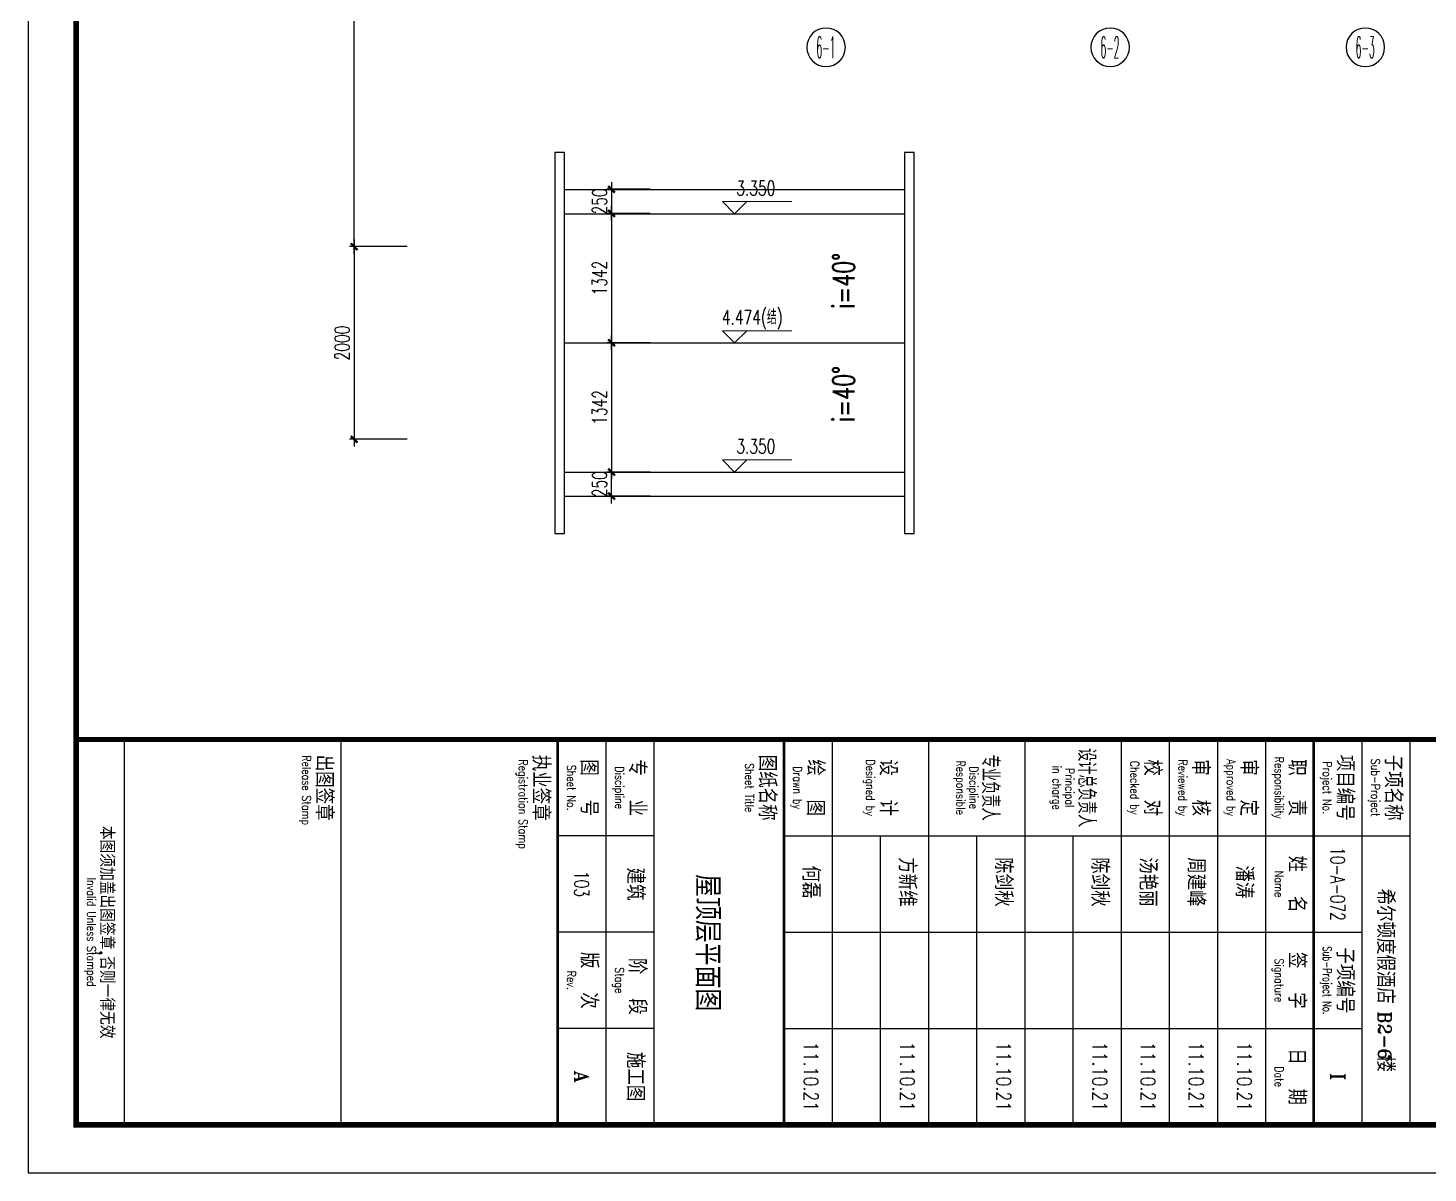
# Model space of a CAD drawing. Extents: x -395226 to -176901, y -140672 to 68263.
# Drawn here: x -218951 to -204413, y 8813 to 20700 of the extents above; entities that cross this region are included whole.
import ezdxf
from ezdxf.enums import TextEntityAlignment as Align

# ---------------------------------------------------------------- set-up
doc = ezdxf.new("R2010")
doc.units = 0
doc.header["$LTSCALE"] = 1000
doc.header["$MEASUREMENT"] = 0
doc.linetypes.add('ACAD_ISO08W100', pattern=[36, 24, -3, 6, -3])
doc.layers.get('0').update_dxf_attribs({"linetype": 'CONTINUOUS'})
doc.layers.get('Defpoints').update_dxf_attribs({"linetype": 'CONTINUOUS'})
for name, color, linetype in [('A-AXIS', 3, 'CONTINUOUS'), ('A-AXIS-TEXT', 7, 'CONTINUOUS'), ('A-DIM', 201, 'CONTINUOUS'), ('A-DOTE', 8, 'ACAD_ISO08W100'), ('A-PUB-DIM', 3, 'CONTINUOUS'), ('A-RAIN', 6, 'CONTINUOUS'), ('A-ROOF', 7, 'CONTINUOUS'), ('图框', 7, 'CONTINUOUS')]:
    doc.layers.add(name, color=color, linetype=linetype)
doc.layers.add('A-LEVEL', color=135, linetype='CONTINUOUS', lineweight=0)
doc.styles.add('COMPLEX', font='COMPLEX')
doc.styles.add('DIM_FONT', font='SIMPLEX', dxfattribs={"width": 0.7, "bigfont": 'GBCBIG'})
doc.styles.add('PRC-S', font='tjromans.shx', dxfattribs={"width": 0.7, "bigfont": 'tjhztxt.shx'})
doc.styles.add('TJHZTXT', font='tjromans.shx', dxfattribs={"width": 0.8, "bigfont": 'tjhztxt.shx'})
doc.styles.add('TKZ1_tjhts.shx', font='tjromant.shx', dxfattribs={"bigfont": 'tjhts.shx'})
doc.styles.add('TKZ2_tjkts.shx', font='tjromant.shx', dxfattribs={"bigfont": 'tjkts.shx'})
doc.styles.add('zjz', font='tjromans.shx', dxfattribs={"width": 0.7, "height": 500, "bigfont": 'tjhztxt.shx'})
doc.dimstyles.new('DIM100', dxfattribs={"dimscale": 100, "dimtxt": 3, "dimasz": 0.01, "dimexe": 1, "dimexo": 1, "dimgap": 1, "dimtad": 1, "dimdec": 0, "dimzin": 0, "dimdsep": 46, "dimtxsty": 'DIM_FONT', "dimblk1": '_DIMX', "dimblk2": '_DIMX', "dimsah": 1, "dimcen": 0.01, "dimclrd": 256, "dimclre": 256, "dimclrt": 7, "dimadec": 0, "dimazin": 0, "dimtfac": 1, "dimtdec": 0, "dimtix": 1, "dimtmove": 2, "dimatfit": 3, "dimldrblk": '_DIMX', "dimfxl": 0, "dimtolj": 1, "dimtzin": 5, "dimarcsym": 0})

# ---------------------------------------------------------------- blocks, each defined once
blk = doc.blocks.new('_AXISO')
blk.add_circle((0, 0), 0.5)
at = {"layer": 'A-AXIS-TEXT', "style": 'COMPLEX', "width": 1.041667}
blk.add_attdef('A', text='', height=0.56, dxfattribs=at).set_placement((-0.25, -0.28), (0.25, -0.28), align=Align.FIT)
blk = doc.blocks.new('_DIMX')
blk.add_line((-150, 0), (150, 0))
at = {"const_width": 50}
blk.add_lwpolyline([(-70, -70), (70, 70)], dxfattribs=at)
blk = doc.blocks.new('*D475')
at = {"layer": 'A-PUB-DIM', "lineweight": -2}
for p, q in [((-26848, -10800), (-27448, -10800)), ((-27398, -17650), (-27398, -10800)), ((-26848, -17650), (-27448, -17650))]:
    blk.add_line(p, q, dxfattribs=at)
at = {"layer": 'Defpoints', "color": 0}
for p in [(-27398, -10800), (-26798, -10800), (-26798, -17650)]:
    blk.add_point(p, dxfattribs=at)
at = {"layer": 'A-PUB-DIM', "lineweight": -2, "xscale": 0.5, "yscale": 0.5, "zscale": 0.5}
for p, rotation in [((-27398, -10800), 90), ((-27398, -17650), 270)]:
    blk.add_blockref('_DIMX', p, dxfattribs=dict(at, rotation=rotation))
at = {"layer": 'A-PUB-DIM', "insert": (-27523, -14225), "char_height": 150, "attachment_point": 5, "rotation": 90, "style": 'DIM_FONT'}
blk.add_mtext('\\A1;6850', dxfattribs=at)
blk = doc.blocks.new('*D476')
at = {"layer": 'A-PUB-DIM', "lineweight": -2}
for p, q in [((-26848, -17650), (-27448, -17650)), ((-27398, -17651), (-27398, -19650)), ((-26848, -19650), (-27448, -19650))]:
    blk.add_line(p, q, dxfattribs=at)
at = {"layer": 'Defpoints', "color": 0}
for p in [(-26798, -17650), (-27398, -19650), (-26798, -19650)]:
    blk.add_point(p, dxfattribs=at)
at = {"layer": 'A-PUB-DIM', "lineweight": -2, "xscale": 0.5, "yscale": 0.5, "zscale": 0.5}
for p, rotation in [((-27398, -17650), 90), ((-27398, -19650), 270)]:
    blk.add_blockref('_DIMX', p, dxfattribs=dict(at, rotation=rotation))
at = {"layer": 'A-PUB-DIM', "insert": (-27523, -18650), "char_height": 150, "attachment_point": 5, "rotation": 90, "style": 'DIM_FONT'}
blk.add_mtext('\\A1;2000', dxfattribs=at)
blk = doc.blocks.new('A$C27EA7CCC')
at = {"layer": 'A-LEVEL', "linetype": 'ByBlock'}
blk.add_lwpolyline([(1018, 509), (509, 0), (0, 509), (2880, 509)], dxfattribs=at)
at = {"layer": 'A-LEVEL', "style": 'zjz', "width": 0.7}
for tag, p in [('-6.000（建筑）', (3635, 1346)), ('-6.300（结构）', (3635, 645))]:
    blk.add_attdef(tag, text='', height=600, dxfattribs=at).set_placement(p, align=Align.RIGHT)
blk = doc.blocks.new('*D715')
at = {"layer": 'A-DIM', "lineweight": -2}
for p, q in [((-212491, 19025), (-212941, 19025)), ((-212891, 19025), (-212891, 19026)), ((-212891, 19025), (-212891, 18775)), ((-212491, 18775), (-212941, 18775)), ((-212891, 18774), (-212891, 18774))]:
    blk.add_line(p, q, dxfattribs=at)
at = {"layer": 'Defpoints', "color": 0}
for p in [(-212441, 19025), (-212891, 18775), (-212441, 18775)]:
    blk.add_point(p, dxfattribs=at)
at = {"layer": 'A-DIM', "lineweight": -2, "xscale": 0.5, "yscale": 0.5, "zscale": 0.5}
for p, rotation in [((-212891, 19025), 270), ((-212891, 18775), 90)]:
    blk.add_blockref('_DIMX', p, dxfattribs=dict(at, rotation=rotation))
at = {"layer": 'A-DIM', "insert": (-213016, 18900), "char_height": 150, "attachment_point": 5, "rotation": 90, "style": 'DIM_FONT'}
blk.add_mtext('\\A1;250', dxfattribs=at)
blk = doc.blocks.new('*D716')
at = {"layer": 'A-DIM', "lineweight": -2}
for p, q in [((-212491, 18775), (-212941, 18775)), ((-212891, 18774), (-212891, 17433)), ((-212491, 17432), (-212941, 17432))]:
    blk.add_line(p, q, dxfattribs=at)
at = {"layer": 'Defpoints', "color": 0}
for p in [(-212441, 18775), (-212891, 17432), (-212441, 17432)]:
    blk.add_point(p, dxfattribs=at)
at = {"layer": 'A-DIM', "lineweight": -2, "xscale": 0.5, "yscale": 0.5, "zscale": 0.5}
for p, rotation in [((-212891, 18775), 90), ((-212891, 17432), 270)]:
    blk.add_blockref('_DIMX', p, dxfattribs=dict(at, rotation=rotation))
at = {"layer": 'A-DIM', "insert": (-213016, 18104), "char_height": 150, "attachment_point": 5, "rotation": 90, "style": 'DIM_FONT'}
blk.add_mtext('\\A1;1342', dxfattribs=at)
blk = doc.blocks.new('*D717')
at = {"layer": 'A-DIM', "lineweight": -2}
for p, q in [((-212491, 17432), (-212941, 17432)), ((-212891, 17432), (-212891, 16090)), ((-212491, 16090), (-212941, 16090))]:
    blk.add_line(p, q, dxfattribs=at)
at = {"layer": 'Defpoints', "color": 0}
for p in [(-212441, 17432), (-212891, 16090), (-212441, 16090)]:
    blk.add_point(p, dxfattribs=at)
at = {"layer": 'A-DIM', "lineweight": -2, "xscale": 0.5, "yscale": 0.5, "zscale": 0.5}
for p, rotation in [((-212891, 17432), 90), ((-212891, 16090), 270)]:
    blk.add_blockref('_DIMX', p, dxfattribs=dict(at, rotation=rotation))
at = {"layer": 'A-DIM', "insert": (-213016, 16761), "char_height": 150, "attachment_point": 5, "rotation": 90, "style": 'DIM_FONT'}
blk.add_mtext('\\A1;1342', dxfattribs=at)
blk = doc.blocks.new('*D718')
at = {"layer": 'A-DIM', "lineweight": -2}
for p, q in [((-212491, 16090), (-212941, 16090)), ((-212891, 16090), (-212891, 16091)), ((-212891, 15840), (-212891, 16090)), ((-212491, 15840), (-212941, 15840)), ((-212891, 15839), (-212891, 15839))]:
    blk.add_line(p, q, dxfattribs=at)
at = {"layer": 'Defpoints', "color": 0}
for p in [(-212891, 16090), (-212441, 16090), (-212441, 15840)]:
    blk.add_point(p, dxfattribs=at)
at = {"layer": 'A-DIM', "lineweight": -2, "xscale": 0.5, "yscale": 0.5, "zscale": 0.5}
for p, rotation in [((-212891, 16090), 270), ((-212891, 15840), 90)]:
    blk.add_blockref('_DIMX', p, dxfattribs=dict(at, rotation=rotation))
at = {"layer": 'A-DIM', "insert": (-213016, 15965), "char_height": 150, "attachment_point": 5, "rotation": 90, "style": 'DIM_FONT'}
blk.add_mtext('\\A1;250', dxfattribs=at)
blk = doc.blocks.new('TJAD_TK_A0')
at = {"layer": '图框'}
for p, q in [((2162, -441.7), (2162, 399.3)), ((2072, -154.7), (2152, -154.7)), ((2092, -284.7), (2092, -154.7)), ((2072, -164.7), (2152, -164.7)), ((2112, -284.7), (2112, -164.7)), ((2132, -284.7), (2132, -164.7)), ((2072, -184.7), (2152, -184.7)), ((2072, -194.7), (2152, -194.7)), ((2072, -204.7), (2152, -204.7)), ((2072, -214.7), (2152, -214.7)), ((2092, -224.7), (2152, -224.7)), ((2072, -234.7), (2152, -234.7)), ((2092, -244.7), (2152, -244.7)), ((2072, -254.7), (2152, -254.7)), ((2092, -264.7), (2152, -264.7)), ((2072, -274.7), (2152, -274.7)), ((2072, -311.7), (2152, -311.7)), ((2092, -311.7), (2092, -331.7)), ((2112, -311.7), (2112, -331.7)), ((2132, -311.7), (2132, -331.7)), ((2072, -321.7), (2152, -321.7)), ((2072, -376.7), (2152, -376.7)), ((2072, -421.7), (2152, -421.7)), ((973, -441.7), (2162, -441.7))]:
    blk.add_line(p, q, dxfattribs=at)
at = {"layer": '图框', "const_width": 1.2}
blk.add_lwpolyline([(2152, -431.7), (2152, 389.3), (998, 389.3), (998, -431.7)], close=True, dxfattribs=at)
at = {"layer": '图框'}
for points, const_width in [([(2072, 389.3), (2072, -431.7)], 1), ([(2072, -174.7), (2152, -174.7)], 0.6), ([(2072, -284.7), (2152, -284.7)], 0.6), ([(2072, -331.7), (2152, -331.7)], 0.6)]:
    blk.add_lwpolyline(points, dxfattribs=dict(at, const_width=const_width))
at = {"layer": '图框', "style": 'TKZ2_tjkts.shx'}
for s, height, p in [('子项名称', 3.6, (2082, -158.16)), ('项目编号', 3.6, (2082, -168.16)), ('子项编号', 3.6, (2122, -168.16)), ('职  责', 3.6, (2082, -178.16)), ('姓  名', 3.6, (2102, -178.16)), ('签  字', 3.6, (2122, -178.16)), ('日  期', 3.6, (2142, -178.16)), ('审  定', 3.6, (2082, -188.16)), ('审  核', 3.6, (2082, -198.16)), ('校  对', 3.6, (2082, -208.16)), ('设  计', 3.6, (2082, -263.06)), ('绘  图', 3.6, (2082, -278.16)), ('图纸名称', 3.6, (2082, -288.16)), ('专  业', 3.6, (2082, -315.16)), (' 阶  段', 3.6, (2122, -315.16)), ('图  号', 3.6, (2082, -325.16)), ('版  次', 3.6, (2122, -325.16)), ('执业签章', 3.6, (2082, -335.16)), ('出图签章', 3.6, (2082, -380.16)), ('本图须加盖出图签章,否则一律无效', 3, (2112, -425.28))]:
    blk.add_text(s, height=height, dxfattribs=at).set_placement(p, align=Align.MIDDLE_CENTER)
for s, height, width, p in [('Sub-Project', 1.8, 0.8, (2082, -161.86)), ('Project No.', 1.8, 0.8, (2082, -171.86)), ('Sub-Project No.', 1.8, 0.7, (2122, -171.86)), ('Responsibility', 1.8, 0.8, (2082, -181.86)), ('Name', 1.8, 0.8, (2102, -181.86)), ('Signature', 1.8, 0.8, (2122, -181.86)), ('Date', 1.8, 0.8, (2142, -181.86)), ('Approved by', 1.8, 0.8, (2082, -191.86)), ('Reviewed by', 1.8, 0.8, (2082, -201.86)), ('Checked by', 1.8, 0.8, (2082, -211.86)), ('设计总负责人', 3.6, 0.8, (2082, -221.83)), ('Principal', 1.8, 0.8, (2082, -225.35)), ('in charge', 1.8, 0.8, (2082, -228)), ('专业负责人', 3.6, 0.8, (2082, -241.83)), ('Responsible', 1.8, 0.8, (2082, -248)), ('Discipline', 1.8, 0.8, (2082, -245.28)), ('Designed by', 1.8, 0.8, (2082, -266.76)), ('Drawn by', 1.8, 0.8, (2082, -281.86)), ('Sheet Title', 1.8, 0.8, (2082, -291.86)), ('Discipline', 1.8, 0.8, (2082, -318.86)), ('Stage', 1.8, 0.8, (2122, -318.86)), ('Sheet No.', 1.8, 0.8, (2082, -328.86)), ('Rev.', 1.8, 0.8, (2122, -328.86)), ('Registration Stamp', 1.8, 0.8, (2085.41, -338.86)), ('Release Stamp', 1.8, 0.8, (2082.52, -383.86)), ('Invalid Unless Stamped', 1.8, 0.8, (2112, -428.53))]:
    blk.add_text(s, height=height, dxfattribs=dict(at, width=width)).set_placement(p, align=Align.MIDDLE_CENTER)
blk = doc.blocks.new('Grid')
at = {"layer": 'A-AXIS'}
ref = blk.add_blockref('_AXISO', (-22498.2, -15580), dxfattribs=dict(at, xscale=-400.0000000232831, yscale=399.9999999941792, zscale=400, rotation=180))
ref.add_attrib('A', '6-1', dxfattribs={"layer": 'A-AXIS-TEXT', "height": 224, "style": 'COMPLEX', "width": 0.334578}).set_placement((-22598.2, -15692), (-22401.9, -15692), align=Align.FIT)
ref = blk.add_blockref('_AXISO', (-19548.2, -15580), dxfattribs=dict(at, xscale=-400.0000000232831, yscale=399.9999999941792, zscale=400, rotation=180))
ref.add_attrib('A', '6-2', dxfattribs={"layer": 'A-AXIS-TEXT', "height": 224, "style": 'COMPLEX', "width": 0.306696}).set_placement((-19648.2, -15692), (-19451.9, -15692), align=Align.FIT)
ref = blk.add_blockref('_AXISO', (-16898.2, -15580), dxfattribs=dict(at, xscale=-400.0000000232831, yscale=399.9999999941792, zscale=400, rotation=180))
ref.add_attrib('A', '6-3', dxfattribs={"layer": 'A-AXIS-TEXT', "height": 224, "style": 'COMPLEX', "width": 0.306696}).set_placement((-16998.2, -15692), (-16801.9, -15692), align=Align.FIT)
at = {"layer": 'A-PUB-DIM'}
for base, p2, angle, picture, middle in [((-27398.2, -10800), (-26797.5, -10800), 270, '*D475', (-27523.2, -14225)), ((-27398.2, -19650), (-26797.5, -19650), 90, '*D476', (-27523.2, -18650))]:
    dim = blk.add_linear_dim(base=base, p1=(-26797.5, -17650), p2=p2, angle=angle, dimstyle='DIM100', override={"dimscale": 50, "dimclrt": 256}, dxfattribs=at)
    dim.commit()
    dim.dimension.update_dxf_attribs({"geometry": picture, "text_midpoint": middle})

msp = doc.modelspace()

# ---------------------------------------------------------------- linework, layer by layer
at = {"layer": 'A-PUB-DIM', "linetype": 'Continuous', "flags": 128}
for points in [[(-210326.4, 18664.9, 0, 75, 0), (-210326.4, 18514.9, 0, 0, 0), (-210326.4, 17566.5, 0, 0, 0)], [(-210326.4, 16194.8, 0, 75, 0), (-210326.4, 16344.8, 0, 0, 0), (-210326.4, 17293.1, 0, 0, 0)]]:
    msp.add_lwpolyline(points, format="xyseb", dxfattribs=at)
at = {"layer": 'A-RAIN'}
for p, q in [((-213378.6, 18769.8), (-209848.6, 18769.8)), ((-213378.6, 16089.8), (-209848.6, 16089.8))]:
    msp.add_line(p, q, dxfattribs=at)
at = {"layer": 'A-ROOF'}
for p, q in [((-209848.6, 19019.8), (-213378.6, 19019.8)), ((-213378.6, 17429.8), (-209848.6, 17429.8)), ((-213378.6, 15839.8), (-209848.6, 15839.8))]:
    msp.add_line(p, q, dxfattribs=at)
for points in [[(-213478.6, 15452.3), (-213378.6, 15452.3), (-213378.6, 19407.4), (-213478.6, 19407.4)], [(-209848.6, 19407.4), (-209848.6, 15452.3), (-209748.6, 15452.3), (-209748.6, 19407.4)]]:
    msp.add_lwpolyline(points, close=True, dxfattribs=at)

# ---------------------------------------------------------------- block references
at = {"layer": 'A-DOTE'}
msp.add_blockref('Grid', (-188165.4, 36079.8), dxfattribs=at)
at = {"layer": 'A-LEVEL', "linetype": 'ByBlock'}
ref = msp.add_blockref('A$C27EA7CCC', (-211740.9, 18769.8), dxfattribs=dict(at, xscale=0.25, yscale=0.25, zscale=0.25))
ref.add_attrib('-6.000（建筑）', '3.350', dxfattribs={"height": 150, "style": 'TJHZTXT', "width": 0.7}).set_placement((-211190.4, 18962.2), align=Align.RIGHT)
ref = msp.add_blockref('A$C27EA7CCC', (-211740.9, 17429.8), dxfattribs=dict(at, xscale=0.25, yscale=0.25, zscale=0.25))
ref.add_attrib('-6.000（建筑）', '4.474(结)', dxfattribs={"height": 150, "style": 'TJHZTXT', "width": 0.7}).set_placement((-211114.8, 17622.2), align=Align.RIGHT)
ref = msp.add_blockref('A$C27EA7CCC', (-211740.9, 16089.8), dxfattribs=dict(at, xscale=0.25, yscale=0.25, zscale=0.25))
ref.add_attrib('-6.000（建筑）', '3.350', dxfattribs={"height": 150, "style": 'TJHZTXT', "width": 0.7}).set_placement((-211190.4, 16282.2), align=Align.RIGHT)
at = {"layer": '图框', "xscale": 50, "yscale": 50, "zscale": 50, "rotation": 270}
msp.add_blockref('TJAD_TK_A0', (-196865.8, 116912.9), dxfattribs=at)

# ---------------------------------------------------------------- texts
at = {"layer": 'A-RAIN', "style": 'PRC-S', "width": 0.7}
for p in [(-210369.4, 17784), (-210369.4, 16609.2)]:
    msp.add_text('i=40%%D', height=225, rotation=90, dxfattribs=at).set_placement(p)
at = {"layer": '图框', "style": 'TKZ1_tjhts.shx'}
for s, height, p in [('方新维', 180, (-209820.7, 11834.4)), ('陈剑秋', 180, (-208820.7, 11834.4)), ('陈剑秋', 180, (-207820.7, 11834.4)), ('汤艳丽', 180, (-207320.7, 11834.4)), ('周建峰', 180, (-206820.7, 11834.4)), ('建筑', 180, (-212643, 11812.9)), ('何磊', 180, (-210820.7, 11834.4)), ('潘涛', 180, (-206320.7, 11834.4)), ('希尔顿度假酒店    楼', 180, (-204853.4, 10812.9)), ('B2-6', 135, (-204862.8, 10240.5)), ('施工图', 180, (-212643, 9812.9)), ('A', 150, (-213200.9, 9812.9)), ('A', 150, (-213200.9, 9812.9)), ('I', 150, (-205350.9, 9812.9))]:
    msp.add_text(s, height=height, rotation=270, dxfattribs=at).set_placement(p, align=Align.MIDDLE_CENTER)
for s, width, p in [('10-A-072', 0.7, (-205350.8, 11812.8)), ('103', 0.7, (-213200.9, 11812.9)), ('11.10.21', 0.8, (-210820.7, 9814.5)), ('11.10.21', 0.8, (-209820.7, 9814.5)), ('11.10.21', 0.8, (-208820.7, 9814.5)), ('11.10.21', 0.8, (-207820.7, 9814.5)), ('11.10.21', 0.8, (-207320.7, 9814.5)), ('11.10.21', 0.8, (-206820.7, 9814.5)), ('11.10.21', 0.8, (-206320.7, 9814.5))]:
    msp.add_text(s, height=150, rotation=270, dxfattribs=dict(at, width=width)).set_placement(p, align=Align.MIDDLE_CENTER)
msp.add_text('屋顶层平面图', height=250, rotation=270, dxfattribs=at).set_placement((-212019.1, 11915.9))

# ---------------------------------------------------------------- dimensions: what is measured, and where the dimension line sits
at = {"layer": 'A-DIM'}
for p1, p2, distance, picture, middle in [((-212441.4, 19024.8), (-212441.4, 18774.8), -450, '*D715', (-213016.4, 18899.8)), ((-212441.3516, 18774.7603), (-212441.3516, 17432.2863), -450, '*D716', (-213016.3516, 18103.5233)), ((-212441.3516, 17432.2863), (-212441.3516, 16089.8124), -450, '*D717', (-213016.3516, 16761.0494)), ((-212441.4, 15839.8), (-212441.4, 16089.8), 450, '*D718', (-213016.4, 15964.8))]:
    dim = msp.add_aligned_dim(p1=p1, p2=p2, distance=distance, dimstyle='DIM100', override={"dimscale": 50, "dimclrt": 256}, dxfattribs=at)
    dim.commit()
    dim.dimension.update_dxf_attribs({"geometry": picture, "text_midpoint": middle})

doc.saveas('drawing.dxf')
